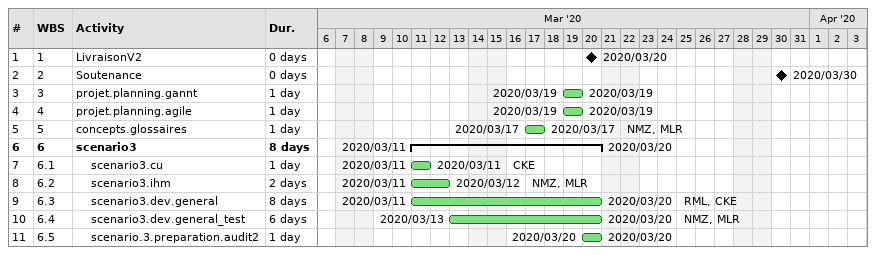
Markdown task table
| ID | WBS | Task | Duration | Start | Finish | Resources |
|---|---|---|---|---|---|---|
| 1 | 1 | LivraisonV2 | 0d | 2020-03-20 | 2020-03-20 |  |
| 2 | 2 | Soutenance | 0d | 2020-03-30 | 2020-03-30 |  |
| 3 | 3 | projet.planning.gannt | 1d | 2020-03-19 | 2020-03-19 |  |
| 4 | 4 | projet.planning.agile | 1d | 2020-03-19 | 2020-03-19 |  |
| 5 | 5 | concepts.glossaires | 1d | 2020-03-17 | 2020-03-17 | NMZ, MLR |
| 6 | 6 | **scenario3** | 8d | 2020-03-11 | 2020-03-20 |  |
| 7 | 6.1 | scenario3.cu | 1d | 2020-03-11 | 2020-03-11 | CKE |
| 8 | 6.2 | scenario3.ihm | 2d | 2020-03-11 | 2020-03-12 | NMZ, MLR |
| 9 | 6.3 | scenario3.dev.general | 8d | 2020-03-11 | 2020-03-20 | RML, CKE |
| 10 | 6.4 | scenario3.dev.general_test | 6d | 2020-03-13 | 2020-03-20 | NMZ, MLR |
| 11 | 6.5 | scenario.3.preparation.audit2 | 1d | 2020-03-20 | 2020-03-20 |  |
